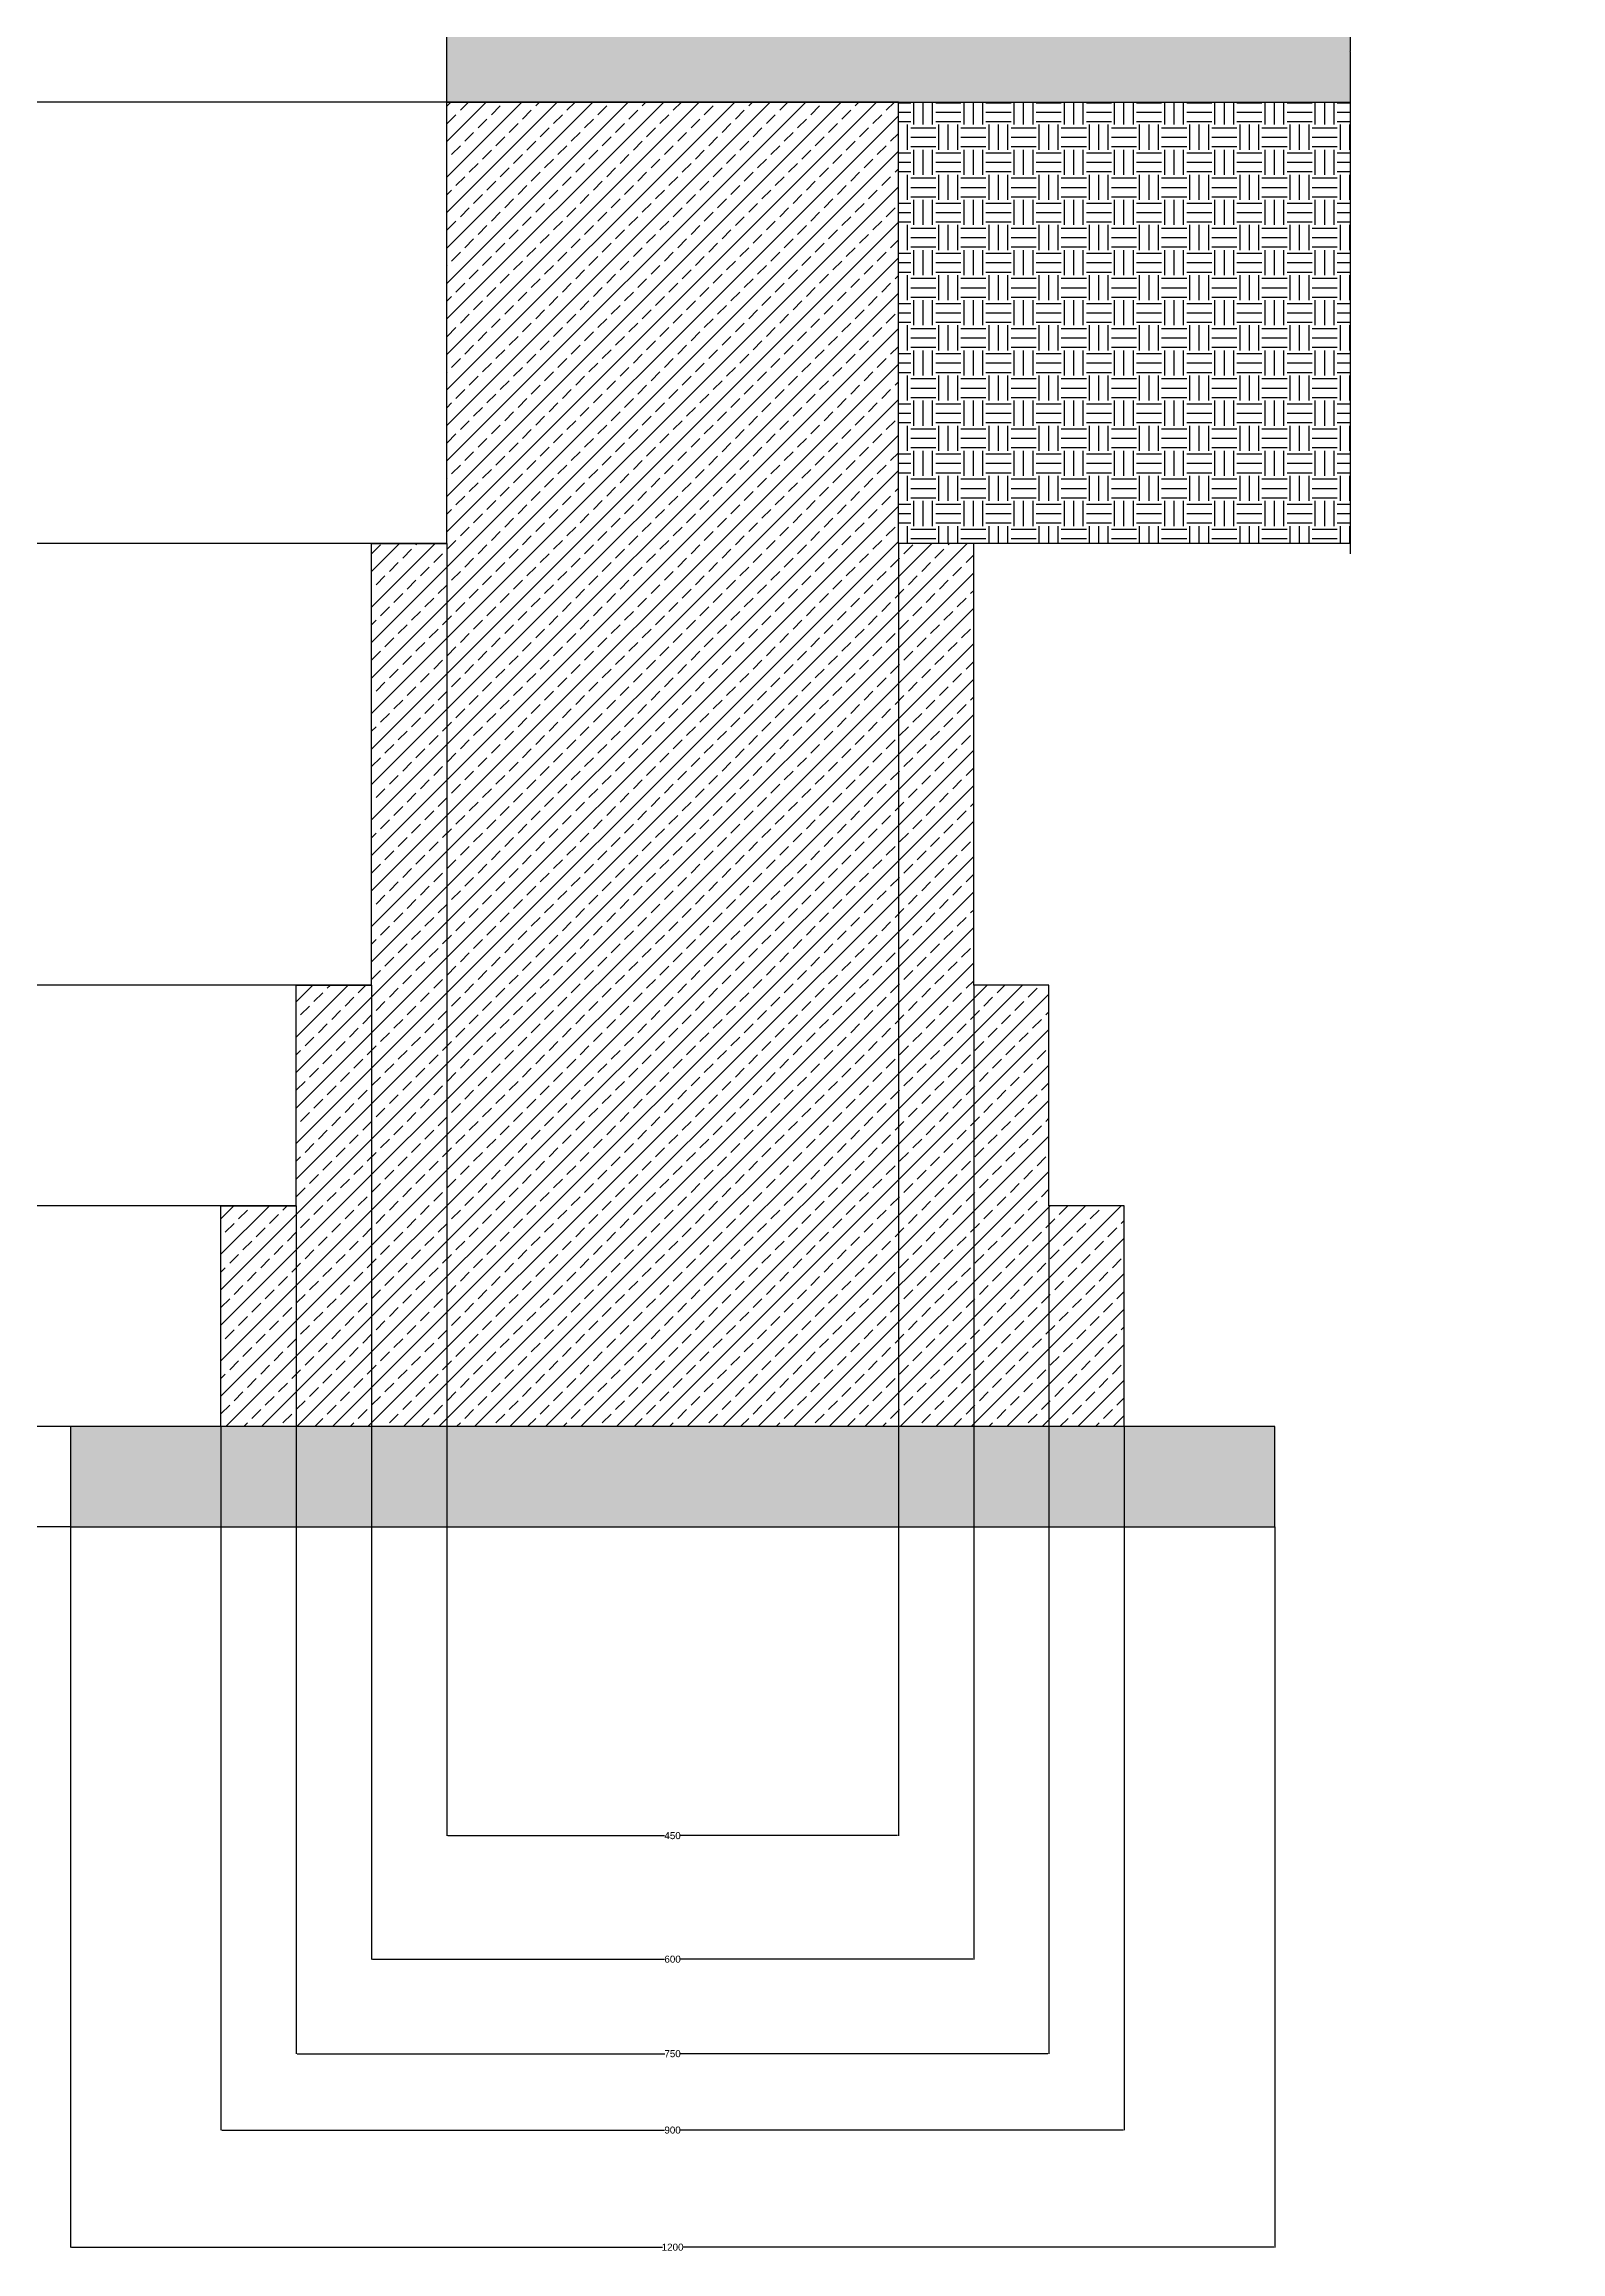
# Model space of a CAD drawing. Header units: inches. Extents: x 455319 to 460219, y 138454 to 145146.
# Drawn here: x 456412 to 457923, y 138527 to 140727 of the extents above; entities that cross this region are included whole.
import ezdxf

# ---------------------------------------------------------------- set-up
doc = ezdxf.new("R2010")
doc.units = ezdxf.units.IN
doc.header["$MEASUREMENT"] = 0
doc.styles.get("Standard").update_dxf_attribs({"font": 'Arial.ttf', "height": 25})
doc.dimstyles.get("Standard").update_dxf_attribs({"dimtxt": 7, "dimasz": 1, "dimexe": 0.18, "dimexo": 0.0625, "dimgap": 0.09, "dimtad": 0, "dimtoh": 1, "dimdec": 0, "dimzin": 0, "dimdsep": 46, "dimtxsty": 'Standard', "dimcen": 0.09, "dimadec": 0, "dimazin": 0, "dimtfac": 1, "dimtdec": 0, "dimtofl": 0, "dimtmove": 0, "dimatfit": 3, "dimfxl": 0, "dimtolj": 1, "dimtzin": 0, "dimarcsym": 0})

# ---------------------------------------------------------------- blocks, each defined once
blk = doc.blocks.new('*D2')
at = {"color": 0, "lineweight": -2}
for p, q in [((456812.8, 140229.4), (456812.8, 138941.7)), ((457262.8, 140229.4), (457262.8, 138941.7)), ((456813.8, 138941.8), (457029.8, 138941.8)), ((457261.8, 138941.8), (457045.7, 138941.8))]:
    blk.add_line(p, q, dxfattribs=at)
at = {"color": 0}
for points in [[(456813.8, 138942), (456813.8, 138941.7), (456812.8, 138941.8)], [(457261.8, 138942), (457261.8, 138941.7), (457262.8, 138941.8)]]:
    blk.add_solid(points, dxfattribs=at)
at = {"layer": 'Defpoints', "color": 0}
for p in [(456812.8, 140229.4), (457262.8, 140229.4), (457262.8, 138941.8)]:
    blk.add_point(p, dxfattribs=at)
at = {"color": 0, "insert": (457037.8, 138941.8), "char_height": 7, "attachment_point": 5, "rotation": 0.0001}
blk.add_mtext('\\A1;450', dxfattribs=at)
blk = doc.blocks.new('*D3')
at = {"color": 0, "lineweight": -2}
for p, q in [((456737.8, 139789.4), (456737.8, 138818.5)), ((457337.8, 139789.4), (457337.8, 138818.5)), ((456738.8, 138818.7), (457029.9, 138818.7)), ((457336.8, 138818.7), (457045.6, 138818.7))]:
    blk.add_line(p, q, dxfattribs=at)
at = {"color": 0}
for points in [[(456738.8, 138818.8), (456738.8, 138818.5), (456737.8, 138818.7)], [(457336.8, 138818.8), (457336.8, 138818.5), (457337.8, 138818.7)]]:
    blk.add_solid(points, dxfattribs=at)
at = {"layer": 'Defpoints', "color": 0}
for p in [(456737.8, 139789.4), (457337.8, 139789.4), (457337.8, 138818.7)]:
    blk.add_point(p, dxfattribs=at)
at = {"color": 0, "insert": (457037.8, 138818.7), "char_height": 7, "attachment_point": 5, "rotation": 0.0001}
blk.add_mtext('\\A1;600', dxfattribs=at)
blk = doc.blocks.new('*D4')
at = {"color": 0, "lineweight": -2}
for p, q in [((456662.8, 139569.4), (456662.8, 138724.3)), ((457412.8, 139569.4), (457412.8, 138724.3)), ((456663.8, 138724.5), (457030, 138724.5)), ((457411.8, 138724.5), (457045.5, 138724.5))]:
    blk.add_line(p, q, dxfattribs=at)
at = {"color": 0}
for points in [[(456663.8, 138724.6), (456663.8, 138724.3), (456662.8, 138724.5)], [(457411.8, 138724.6), (457411.8, 138724.3), (457412.8, 138724.5)]]:
    blk.add_solid(points, dxfattribs=at)
at = {"layer": 'Defpoints', "color": 0}
for p in [(456662.8, 139569.4), (457412.8, 139569.4), (457412.8, 138724.5)]:
    blk.add_point(p, dxfattribs=at)
at = {"color": 0, "insert": (457037.8, 138724.5), "char_height": 7, "attachment_point": 5, "rotation": 0.0001}
blk.add_mtext('\\A1;750', dxfattribs=at)
blk = doc.blocks.new('*D5')
at = {"color": 0, "lineweight": -2}
for p, q in [((456587.8, 139349.4), (456587.8, 138648.2)), ((457487.8, 139349.4), (457487.8, 138648.2)), ((456588.8, 138648.4), (457029.9, 138648.4)), ((457486.8, 138648.4), (457045.6, 138648.4))]:
    blk.add_line(p, q, dxfattribs=at)
at = {"color": 0}
for points in [[(456588.8, 138648.6), (456588.8, 138648.2), (456587.8, 138648.4)], [(457486.8, 138648.6), (457486.8, 138648.2), (457487.8, 138648.4)]]:
    blk.add_solid(points, dxfattribs=at)
at = {"layer": 'Defpoints', "color": 0}
for p in [(456587.8, 139349.4), (457487.8, 139349.4), (457487.8, 138648.4)]:
    blk.add_point(p, dxfattribs=at)
at = {"color": 0, "insert": (457037.8, 138648.4), "char_height": 7, "attachment_point": 5}
blk.add_mtext('\\A1;900', dxfattribs=at)
blk = doc.blocks.new('*D6')
at = {"color": 0, "lineweight": -2}
for p, q in [((456437.8, 139249.4), (456437.8, 138531.5)), ((457637.8, 139249.4), (457637.8, 138531.5)), ((456438.8, 138531.7), (457027.6, 138531.7)), ((457636.8, 138531.7), (457048, 138531.7))]:
    blk.add_line(p, q, dxfattribs=at)
at = {"color": 0}
for points in [[(456438.8, 138531.8), (456438.8, 138531.5), (456437.8, 138531.7)], [(457636.8, 138531.8), (457636.8, 138531.5), (457637.8, 138531.7)]]:
    blk.add_solid(points, dxfattribs=at)
at = {"layer": 'Defpoints', "color": 0}
for p in [(456437.8, 139249.4), (457637.8, 139249.4), (457637.8, 138531.7)]:
    blk.add_point(p, dxfattribs=at)
at = {"color": 0, "insert": (457037.8, 138531.7), "char_height": 7, "attachment_point": 5}
blk.add_mtext('\\A1;1200', dxfattribs=at)
blk = doc.blocks.new('*D8')
at = {"color": 0, "lineweight": -2}
for p, q in [((456437.7, 139349.4), (455323.1, 139349.4)), ((455323.3, 139348.4), (455323.3, 139306.9)), ((455323.3, 139250.4), (455323.3, 139292)), ((456437.7, 139249.4), (455323.1, 139249.4))]:
    blk.add_line(p, q, dxfattribs=at)
at = {"color": 0}
for points in [[(455323.1, 139348.4), (455323.5, 139348.4), (455323.3, 139349.4)], [(455323.1, 139250.4), (455323.5, 139250.4), (455323.3, 139249.4)]]:
    blk.add_solid(points, dxfattribs=at)
at = {"layer": 'Defpoints', "color": 0}
for p in [(455323.3, 139349.4), (456437.8, 139349.4), (456437.8, 139249.4)]:
    blk.add_point(p, dxfattribs=at)
at = {"color": 0, "insert": (455323.3, 139299.4), "char_height": 7, "attachment_point": 5, "rotation": 90}
blk.add_mtext('\\A1;100', dxfattribs=at)
blk = doc.blocks.new('*D9')
at = {"color": 0, "lineweight": -2}
for p, q in [((456587.7, 139569.4), (455323.1, 139569.4)), ((455323.3, 139569.3), (455323.3, 139459.6)), ((455323.3, 139349.6), (455323.3, 139459.3)), ((456587.7, 139349.4), (455323.1, 139349.4))]:
    blk.add_line(p, q, dxfattribs=at)
at = {"color": 0}
for points in [[(455323.3, 139569.3), (455323.3, 139569.3), (455323.3, 139569.4)], [(455323.3, 139349.6), (455323.3, 139349.6), (455323.3, 139349.4)]]:
    blk.add_solid(points, dxfattribs=at)
at = {"layer": 'Defpoints', "color": 0}
for p in [(455323.3, 139569.4), (456587.8, 139569.4), (456587.8, 139349.4)]:
    blk.add_point(p, dxfattribs=at)
at = {"color": 0, "insert": (455323.3, 139459.4), "char_height": 0.18, "attachment_point": 5}
blk.add_mtext('\\A1;220.0000', dxfattribs=at)
blk = doc.blocks.new('*D10')
at = {"color": 0, "lineweight": -2}
for p, q in [((456662.7, 139789.4), (455323.1, 139789.4)), ((455323.3, 139788.4), (455323.3, 139687.3)), ((455323.3, 139570.4), (455323.3, 139671.6)), ((456662.7, 139569.4), (455323.1, 139569.4))]:
    blk.add_line(p, q, dxfattribs=at)
at = {"color": 0}
for points in [[(455323.1, 139788.4), (455323.5, 139788.4), (455323.3, 139789.4)], [(455323.1, 139570.4), (455323.5, 139570.4), (455323.3, 139569.4)]]:
    blk.add_solid(points, dxfattribs=at)
at = {"layer": 'Defpoints', "color": 0}
for p in [(455323.3, 139789.4), (456662.8, 139789.4), (456662.8, 139569.4)]:
    blk.add_point(p, dxfattribs=at)
at = {"color": 0, "insert": (455323.3, 139679.4), "char_height": 7, "attachment_point": 5, "rotation": 90}
blk.add_mtext('\\A1;220', dxfattribs=at)
blk = doc.blocks.new('*D11')
at = {"color": 0, "lineweight": -2}
for p, q in [((456737.7, 140229.4), (455323.1, 140229.4)), ((455323.3, 140228.4), (455323.3, 140017.4)), ((455323.3, 139790.4), (455323.3, 140001.5)), ((456737.7, 139789.4), (455323.1, 139789.4))]:
    blk.add_line(p, q, dxfattribs=at)
at = {"color": 0}
for points in [[(455323.1, 140228.4), (455323.5, 140228.4), (455323.3, 140229.4)], [(455323.1, 139790.4), (455323.5, 139790.4), (455323.3, 139789.4)]]:
    blk.add_solid(points, dxfattribs=at)
at = {"layer": 'Defpoints', "color": 0}
for p in [(455323.3, 140229.4), (456737.8, 140229.4), (456737.8, 139789.4)]:
    blk.add_point(p, dxfattribs=at)
at = {"color": 0, "insert": (455323.3, 140009.4), "char_height": 7, "attachment_point": 5, "rotation": 90}
blk.add_mtext('\\A1;440', dxfattribs=at)
blk = doc.blocks.new('*D12')
at = {"color": 0, "lineweight": -2}
for p, q in [((456812.7, 140669.4), (455323.1, 140669.4)), ((455323.3, 140668.4), (455323.3, 140457.4)), ((455323.3, 140230.4), (455323.3, 140441.5)), ((456812.7, 140229.4), (455323.1, 140229.4))]:
    blk.add_line(p, q, dxfattribs=at)
at = {"color": 0}
for points in [[(455323.1, 140668.4), (455323.5, 140668.4), (455323.3, 140669.4)], [(455323.1, 140230.4), (455323.5, 140230.4), (455323.3, 140229.4)]]:
    blk.add_solid(points, dxfattribs=at)
at = {"layer": 'Defpoints', "color": 0}
for p in [(455323.3, 140669.4), (456812.8, 140669.4), (456812.8, 140229.4)]:
    blk.add_point(p, dxfattribs=at)
at = {"color": 0, "insert": (455323.3, 140449.4), "char_height": 7, "attachment_point": 5, "rotation": 90}
blk.add_mtext('\\A1;440', dxfattribs=at)
blk = doc.blocks.new('*D13')
at = {"color": 0, "lineweight": -2}
for p, q in [((456812.7, 140769.4), (455323.1, 140769.4)), ((455323.3, 140768.4), (455323.3, 140726.9)), ((455323.3, 140670.4), (455323.3, 140712)), ((456812.7, 140669.4), (455323.1, 140669.4))]:
    blk.add_line(p, q, dxfattribs=at)
at = {"color": 0}
for points in [[(455323.1, 140768.4), (455323.5, 140768.4), (455323.3, 140769.4)], [(455323.1, 140670.4), (455323.5, 140670.4), (455323.3, 140669.4)]]:
    blk.add_solid(points, dxfattribs=at)
at = {"layer": 'Defpoints', "color": 0}
for p in [(455323.3, 140769.4), (456812.8, 140769.4), (456812.8, 140669.4)]:
    blk.add_point(p, dxfattribs=at)
at = {"color": 0, "insert": (455323.3, 140719.4), "char_height": 7, "attachment_point": 5, "rotation": 90}
blk.add_mtext('\\A1;100', dxfattribs=at)

msp = doc.modelspace()

# ---------------------------------------------------------------- hatches: boundary and pattern name
h = msp.add_hatch()
h.set_pattern_fill('AR-CONC', color=256, scale=10)
h.set_pattern_definition([(50, (0, 0), (71.726018, -6.2752135), [7.5, -82.5]), (355, (0, 0), (-13.875133, 75.219213), [6, -66]), (100.451444, (5.98, -0.52), (57.850885, 68.943999), [6.374019, -70.114211]), (46.1842, (0, 20), (106.724133, -16.551928), [11.25, -123.75]), (96.635635, (8.89, 18.62), (93.466195, 97.41186), [9.561034, -105.171376]), (351.184164, (0, 20), (93.466195, 97.41186), [9, -99]), (21, (10, 15), (59.690705, -40.261889), [7.5, -82.5]), (326, (10, 15), (24.331533, 72.515005), [6, -66]), (71.451445, (14.974, 11.645), (84.022238, 32.253115), [6.374019, -70.114211]), (37.5, (0, 0), (1.2159855, 33.2893854), [0, -65.2, 0, -67, 0, -66.25]), (7.5, (0, 0), (26.3069537, 39.4411712), [0, -38.2, 0, -63.7, 0, -25.25]), (327.5, (-22.3, 0), (53.3822436, -2.2554872), [0, -25, 0, -78, 0, -103.5]), (317.5, (-32.3, 0), (58.318617, 10.0104982), [0, -32.5, 0, -51.8, 0, -73.5])])
h.paths.add_polyline_path([(457922.8, 143669.4), (457922.8, 143744.4), (457922.4, 143744.6), (457922.8, 143744.7), (457922.8, 143819.4), (456922.8, 143819.4), (456922.8, 143669.4)])
h.paths.add_polyline_path([(457712.8, 140669.4), (457712.8, 140719.2), (457712.8, 140719.4), (457712.4, 140719.6), (457712.8, 140719.7), (457712.8, 140769.4), (456812.8, 140769.4), (456812.8, 140669.4)])
h.paths.add_polyline_path([(456922.8, 144994.4), (456922.8, 144894.4), (457152.8, 144894.4), (457152.8, 144994.4)])
h.paths.add_polyline_path([(457637.8, 139249.4), (457637.8, 139349.4), (456437.8, 139349.4), (456437.8, 139249.4)])
h = msp.add_hatch()
h.set_pattern_fill('ANSI33', color=256, scale=100)
h.paths.add_polyline_path([(457262.8, 140669.4), (456812.8, 140669.4), (456812.8, 140669.4), (456812.8, 140229.4), (456737.8, 140229.4), (456737.8, 139789.4), (456662.8, 139789.4), (456662.8, 139569.4), (456587.8, 139569.4), (456587.8, 139349.4), (457487.8, 139349.4), (457487.8, 139569.4), (457412.8, 139569.4), (457412.8, 139789.4), (457337.8, 139789.4), (457337.8, 140229.4), (457262.8, 140229.4)])
h = msp.add_hatch()
h.set_pattern_fill('EARTH', color=256, scale=100)
h.paths.add_polyline_path([(457712.8, 140449.3), (457712.4, 140449.4), (457712.8, 140449.6), (457712.8, 140669.4), (457262.8, 140669.4), (457262.8, 140229.4), (457337.8, 140229.4), (457712.8, 140229.4)])

# ---------------------------------------------------------------- linework, layer by layer
for p, q in [((456812.8, 140669.4), (456812.8, 140769.4)), ((456812.8, 140229.4), (456812.8, 140669.4)), ((457262.8, 140669.4), (456812.8, 140669.4)), ((456812.8, 140669.4), (457712.8, 140669.4)), ((457262.8, 140229.4), (457262.8, 140669.4)), ((456737.8, 139789.4), (456737.8, 140229.4)), ((456737.8, 140229.4), (456812.8, 140229.4)), ((457712.8, 140229.4), (457262.8, 140229.4)), ((457337.8, 139789.4), (457337.8, 140229.4)), ((456662.8, 139569.4), (456662.8, 139789.4)), ((456662.8, 139789.4), (456737.8, 139789.4)), ((457412.8, 139789.4), (457337.8, 139789.4)), ((457412.8, 139569.4), (457412.8, 139789.4)), ((456587.8, 139569.4), (456662.8, 139569.4)), ((456587.8, 139349.4), (456587.8, 139569.4)), ((457487.8, 139569.4), (457412.8, 139569.4)), ((457487.8, 139349.4), (457487.8, 139569.4)), ((457637.8, 139349.4), (456437.8, 139349.4)), ((456437.8, 139349.4), (456437.8, 139249.4)), ((457637.8, 139249.4), (457637.8, 139349.4)), ((456437.8, 139249.4), (457637.8, 139249.4))]:
    msp.add_line(p, q)
at = {"linetype": 'Continuous'}
for points in [[(457712.8, 140799.7), (457712.8, 140719.7), (457712.4, 140719.6), (457713.1, 140719.3), (457712.8, 140719.2), (457712.8, 140669.3)], [(457712.8, 140669.4), (457712.8, 140449.6), (457712.4, 140449.4), (457713.1, 140449.2), (457712.8, 140449.1), (457712.8, 140219.1)]]:
    msp.add_lwpolyline(points, dxfattribs=at)

# ---------------------------------------------------------------- dimensions: what is measured, and where the dimension line sits
for base, p1, p2, picture, middle in [((455323.3, 140769.4), (456812.8, 140669.4), (456812.8, 140769.4), '*D13', (455323.3, 140719.4)), ((455323.3, 140229.4), (456737.8, 139789.4), (456737.8, 140229.4), '*D11', (455323.3, 140009.4)), ((455323.3, 139789.4), (456662.8, 139569.4), (456662.8, 139789.4), '*D10', (455323.3, 139679.4)), ((455323.3, 139569.4), (456587.8, 139349.4), (456587.8, 139569.4), '*D9', (455323.3, 139459.4)), ((455323.3, 139349.4), (456437.8, 139249.4), (456437.8, 139349.4), '*D8', (455323.3, 139299.4))]:
    dim = msp.add_linear_dim(base=base, p1=p1, p2=p2, angle=90, dimstyle='Standard')
    dim.commit()
    dim.dimension.update_dxf_attribs({"geometry": picture, "text_midpoint": middle})
for p1, p2, distance, picture, middle in [((456812.8, 140229.4), (456812.8, 140669.4), 1489.5, '*D12', (455323.3, 140449.4)), ((456812.8, 140229.4), (457262.8, 140229.4), -1287.6, '*D2', (457037.8, 138941.8)), ((456737.8, 139789.4), (457337.8, 139789.4), -970.8, '*D3', (457037.8, 138818.7)), ((456662.8, 139569.4), (457412.8, 139569.4), -845, '*D4', (457037.8, 138724.5))]:
    dim = msp.add_aligned_dim(p1=p1, p2=p2, distance=distance, dimstyle='Standard')
    dim.commit()
    dim.dimension.update_dxf_attribs({"geometry": picture, "text_midpoint": middle})
for base, p1, p2, picture, middle in [((457487.8, 138648.4), (456587.8, 139349.4), (457487.8, 139349.4), '*D5', (457037.8, 138648.4)), ((457637.8, 138531.7), (456437.8, 139249.4), (457637.8, 139249.4), '*D6', (457037.8, 138531.7))]:
    dim = msp.add_linear_dim(base=base, p1=p1, p2=p2, dimstyle='Standard')
    dim.commit()
    dim.dimension.update_dxf_attribs({"geometry": picture, "text_midpoint": middle})

doc.saveas('drawing.dxf')
